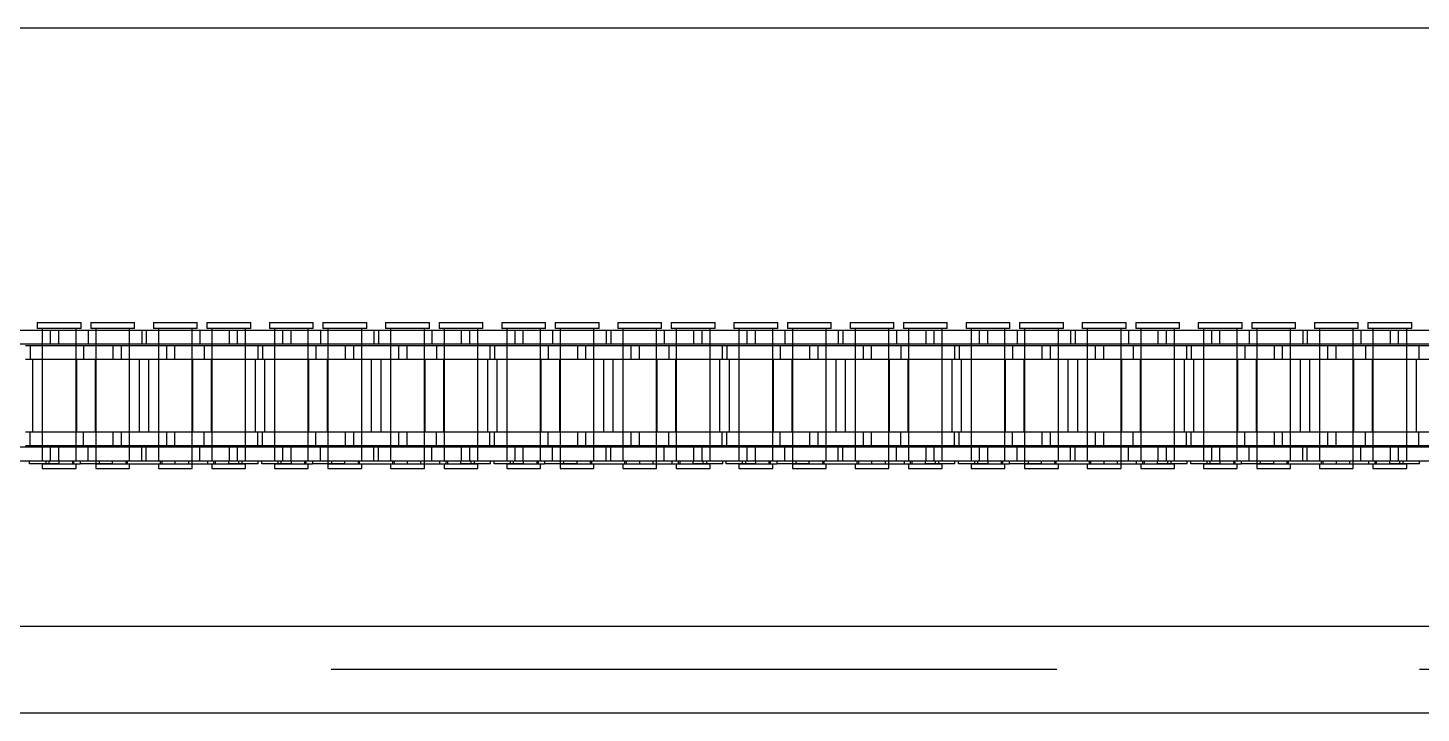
# Model space of a CAD drawing. Header units: metres. Extents: x 0 to 21025, y 0 to 14850.
# Drawn here: x 3140.5 to 3292.9, y 9046.6 to 9121.6 of the extents above; entities that cross this region are included whole.
import ezdxf

# ---------------------------------------------------------------- set-up
doc = ezdxf.new("R2010")
doc.units = ezdxf.units.M
doc.header["$LTSCALE"] = 25
doc.linetypes.add('HIDDEN2', pattern=[4.7625, 3.175, -1.5875])
doc.layers.add('SL4', color=4, linetype='Continuous')
doc.layers.add('ST1', color=7, linetype='HIDDEN2')

msp = doc.modelspace()

# ---------------------------------------------------------------- linework, layer by layer
at = {"layer": 'SL4'}
for p, q in [((2880.564, 9121.619), (4205.539, 9121.619)), ((2880.564, 9056.144), (4205.539, 9056.144)), ((4205.539, 9046.619), (2880.564, 9046.619))]:
    msp.add_line(p, q, dxfattribs=at)
at = {"layer": 'ST1'}
for p, q in [((3141.532, 9089.384), (3146.329, 9089.384)), ((3141.532, 9089.384), (3141.532, 9088.725)), ((3146.329, 9088.725), (3146.329, 9089.384)), ((3147.38, 9089.384), (3152.177, 9089.384)), ((3147.38, 9089.384), (3147.38, 9088.725)), ((3152.177, 9088.725), (3152.177, 9089.384)), ((3154.232, 9089.384), (3159.029, 9089.384)), ((3154.232, 9089.384), (3154.232, 9088.725)), ((3159.029, 9088.725), (3159.029, 9089.384)), ((3160.08, 9089.384), (3164.877, 9089.384)), ((3160.08, 9089.384), (3160.08, 9088.725)), ((3164.877, 9088.725), (3164.877, 9089.384)), ((3166.932, 9089.384), (3171.729, 9089.384)), ((3166.932, 9089.384), (3166.932, 9088.725)), ((3171.729, 9088.725), (3171.729, 9089.384)), ((3172.78, 9089.384), (3177.577, 9089.384)), ((3172.78, 9089.384), (3172.78, 9088.725)), ((3177.577, 9088.725), (3177.577, 9089.384)), ((3179.632, 9089.384), (3184.429, 9089.384)), ((3179.632, 9089.384), (3179.632, 9088.725)), ((3184.429, 9088.725), (3184.429, 9089.384)), ((3185.48, 9089.384), (3190.277, 9089.384)), ((3185.48, 9089.384), (3185.48, 9088.725)), ((3190.277, 9088.725), (3190.277, 9089.384)), ((3192.332, 9089.384), (3197.129, 9089.384)), ((3192.332, 9089.384), (3192.332, 9088.725)), ((3197.129, 9088.725), (3197.129, 9089.384)), ((3198.18, 9089.384), (3202.977, 9089.384)), ((3198.18, 9089.384), (3198.18, 9088.725)), ((3202.977, 9088.725), (3202.977, 9089.384)), ((3205.032, 9089.384), (3209.829, 9089.384)), ((3205.032, 9089.384), (3205.032, 9088.725)), ((3209.829, 9088.725), (3209.829, 9089.384)), ((3210.88, 9089.384), (3215.677, 9089.384)), ((3210.88, 9089.384), (3210.88, 9088.725)), ((3215.677, 9088.725), (3215.677, 9089.384)), ((3217.732, 9089.384), (3222.529, 9089.384)), ((3217.732, 9089.384), (3217.732, 9088.725)), ((3222.529, 9088.725), (3222.529, 9089.384)), ((3223.58, 9089.384), (3228.377, 9089.384)), ((3223.58, 9089.384), (3223.58, 9088.725)), ((3228.377, 9088.725), (3228.377, 9089.384)), ((3230.432, 9089.384), (3235.229, 9089.384)), ((3230.432, 9089.384), (3230.432, 9088.725)), ((3235.229, 9088.725), (3235.229, 9089.384)), ((3236.28, 9089.384), (3241.077, 9089.384)), ((3236.28, 9089.384), (3236.28, 9088.725)), ((3241.077, 9088.725), (3241.077, 9089.384)), ((3243.132, 9089.384), (3247.929, 9089.384)), ((3243.132, 9089.384), (3243.132, 9088.725)), ((3247.929, 9088.725), (3247.929, 9089.384)), ((3248.98, 9089.384), (3253.777, 9089.384)), ((3248.98, 9089.384), (3248.98, 9088.725)), ((3253.777, 9088.725), (3253.777, 9089.384)), ((3255.832, 9089.384), (3260.629, 9089.384)), ((3255.832, 9089.384), (3255.832, 9088.725)), ((3260.629, 9088.725), (3260.629, 9089.384)), ((3261.68, 9089.384), (3266.477, 9089.384)), ((3261.68, 9089.384), (3261.68, 9088.725)), ((3266.477, 9088.725), (3266.477, 9089.384)), ((3268.532, 9089.384), (3273.329, 9089.384)), ((3268.532, 9089.384), (3268.532, 9088.725)), ((3273.329, 9088.725), (3273.329, 9089.384)), ((3274.38, 9089.384), (3279.177, 9089.384)), ((3274.38, 9089.384), (3274.38, 9088.725)), ((3279.177, 9088.725), (3279.177, 9089.384)), ((3281.232, 9089.384), (3286.029, 9089.384)), ((3281.232, 9089.384), (3281.232, 9088.725)), ((3286.029, 9088.725), (3286.029, 9089.384)), ((3287.08, 9089.384), (3291.877, 9089.384)), ((3287.08, 9089.384), (3287.08, 9088.725)), ((3291.877, 9088.725), (3291.877, 9089.384)), ((3133.903, 9088.541), (3142.998, 9088.541)), ((3146.329, 9088.725), (3141.532, 9088.725)), ((3142.085, 9088.725), (3142.085, 9074.227)), ((3142.085, 9088.541), (3142.085, 9087.021)), ((3142.998, 9088.541), (3143.858, 9088.541)), ((3142.998, 9087.021), (3142.998, 9088.541)), ((3143.858, 9088.541), (3152.953, 9088.541)), ((3143.858, 9088.541), (3143.858, 9087.021)), ((3145.775, 9074.227), (3145.775, 9088.725)), ((3145.775, 9087.021), (3145.775, 9088.541)), ((3147.105, 9088.541), (3147.105, 9087.021)), ((3152.177, 9088.725), (3147.38, 9088.725)), ((3147.933, 9088.725), (3147.933, 9074.227)), ((3147.933, 9088.541), (3147.933, 9087.021)), ((3151.623, 9074.227), (3151.623, 9088.725)), ((3151.623, 9087.021), (3151.623, 9088.541)), ((3152.953, 9088.541), (3152.953, 9087.021)), ((3152.953, 9088.541), (3159.303, 9088.541)), ((3153.455, 9088.541), (3153.455, 9087.021)), ((3159.029, 9088.725), (3154.232, 9088.725)), ((3154.785, 9088.725), (3154.785, 9074.227)), ((3154.785, 9088.541), (3154.785, 9087.021)), ((3158.475, 9074.227), (3158.475, 9088.725)), ((3158.475, 9087.021), (3158.475, 9088.541)), ((3159.303, 9088.541), (3159.303, 9087.021)), ((3159.303, 9088.541), (3168.398, 9088.541)), ((3164.877, 9088.725), (3160.08, 9088.725)), ((3160.633, 9088.725), (3160.633, 9074.227)), ((3160.633, 9088.541), (3160.633, 9087.021)), ((3162.55, 9087.021), (3162.55, 9088.541)), ((3163.41, 9088.541), (3163.41, 9087.021)), ((3164.323, 9074.227), (3164.323, 9088.725)), ((3164.323, 9087.021), (3164.323, 9088.541)), ((3171.729, 9088.725), (3166.932, 9088.725)), ((3167.485, 9088.725), (3167.485, 9074.227)), ((3167.485, 9088.541), (3167.485, 9087.021)), ((3168.398, 9088.541), (3169.258, 9088.541)), ((3168.398, 9087.021), (3168.398, 9088.541)), ((3169.258, 9088.541), (3178.353, 9088.541)), ((3169.258, 9088.541), (3169.258, 9087.021)), ((3171.175, 9074.227), (3171.175, 9088.725)), ((3171.175, 9087.021), (3171.175, 9088.541)), ((3172.505, 9088.541), (3172.505, 9087.021)), ((3177.577, 9088.725), (3172.78, 9088.725)), ((3173.333, 9088.725), (3173.333, 9074.227)), ((3173.333, 9088.541), (3173.333, 9087.021)), ((3177.023, 9074.227), (3177.023, 9088.725)), ((3177.023, 9087.021), (3177.023, 9088.541)), ((3178.353, 9088.541), (3178.353, 9087.021)), ((3178.353, 9088.541), (3184.703, 9088.541)), ((3178.855, 9088.541), (3178.855, 9087.021)), ((3184.429, 9088.725), (3179.632, 9088.725)), ((3180.185, 9088.725), (3180.185, 9074.227)), ((3180.185, 9088.541), (3180.185, 9087.021)), ((3183.875, 9074.227), (3183.875, 9088.725)), ((3183.875, 9087.021), (3183.875, 9088.541)), ((3184.703, 9088.541), (3184.703, 9087.021)), ((3184.703, 9088.541), (3193.798, 9088.541)), ((3190.277, 9088.725), (3185.48, 9088.725)), ((3186.033, 9088.725), (3186.033, 9074.227)), ((3186.033, 9088.541), (3186.033, 9087.021)), ((3187.95, 9087.021), (3187.95, 9088.541)), ((3188.81, 9088.541), (3188.81, 9087.021)), ((3189.723, 9074.227), (3189.723, 9088.725)), ((3189.723, 9087.021), (3189.723, 9088.541)), ((3197.129, 9088.725), (3192.332, 9088.725)), ((3192.885, 9088.725), (3192.885, 9074.227)), ((3192.885, 9088.541), (3192.885, 9087.021)), ((3193.798, 9088.541), (3194.658, 9088.541)), ((3193.798, 9087.021), (3193.798, 9088.541)), ((3194.658, 9088.541), (3203.753, 9088.541)), ((3194.658, 9088.541), (3194.658, 9087.021)), ((3196.575, 9074.227), (3196.575, 9088.725)), ((3196.575, 9087.021), (3196.575, 9088.541)), ((3197.905, 9088.541), (3197.905, 9087.021)), ((3202.977, 9088.725), (3198.18, 9088.725)), ((3198.733, 9088.725), (3198.733, 9074.227)), ((3198.733, 9088.541), (3198.733, 9087.021)), ((3202.423, 9074.227), (3202.423, 9088.725)), ((3202.423, 9087.021), (3202.423, 9088.541)), ((3203.753, 9088.541), (3203.753, 9087.021)), ((3203.753, 9088.541), (3210.103, 9088.541)), ((3204.255, 9088.541), (3204.255, 9087.021)), ((3209.829, 9088.725), (3205.032, 9088.725)), ((3205.585, 9088.725), (3205.585, 9074.227)), ((3205.585, 9088.541), (3205.585, 9087.021)), ((3209.275, 9074.227), (3209.275, 9088.725)), ((3209.275, 9087.021), (3209.275, 9088.541)), ((3210.103, 9088.541), (3210.103, 9087.021)), ((3210.103, 9088.541), (3219.198, 9088.541)), ((3215.677, 9088.725), (3210.88, 9088.725)), ((3211.433, 9088.725), (3211.433, 9074.227)), ((3211.433, 9088.541), (3211.433, 9087.021)), ((3213.35, 9087.021), (3213.35, 9088.541)), ((3214.21, 9088.541), (3214.21, 9087.021)), ((3215.123, 9074.227), (3215.123, 9088.725)), ((3215.123, 9087.021), (3215.123, 9088.541)), ((3222.529, 9088.725), (3217.732, 9088.725)), ((3218.285, 9088.725), (3218.285, 9074.227)), ((3218.285, 9088.541), (3218.285, 9087.021)), ((3219.198, 9088.541), (3220.058, 9088.541)), ((3219.198, 9087.021), (3219.198, 9088.541)), ((3220.058, 9088.541), (3229.153, 9088.541)), ((3220.058, 9088.541), (3220.058, 9087.021)), ((3221.975, 9074.227), (3221.975, 9088.725)), ((3221.975, 9087.021), (3221.975, 9088.541)), ((3223.305, 9088.541), (3223.305, 9087.021)), ((3228.377, 9088.725), (3223.58, 9088.725)), ((3224.133, 9088.725), (3224.133, 9074.227)), ((3224.133, 9088.541), (3224.133, 9087.021)), ((3227.823, 9074.227), (3227.823, 9088.725)), ((3227.823, 9087.021), (3227.823, 9088.541)), ((3229.153, 9088.541), (3229.153, 9087.021)), ((3229.153, 9088.541), (3235.503, 9088.541)), ((3229.655, 9088.541), (3229.655, 9087.021)), ((3235.229, 9088.725), (3230.432, 9088.725)), ((3230.985, 9088.725), (3230.985, 9074.227)), ((3230.985, 9088.541), (3230.985, 9087.021)), ((3234.675, 9074.227), (3234.675, 9088.725)), ((3234.675, 9087.021), (3234.675, 9088.541)), ((3235.503, 9088.541), (3235.503, 9087.021)), ((3235.503, 9088.541), (3244.598, 9088.541)), ((3241.077, 9088.725), (3236.28, 9088.725)), ((3236.833, 9088.725), (3236.833, 9074.227)), ((3236.833, 9088.541), (3236.833, 9087.021)), ((3238.75, 9087.021), (3238.75, 9088.541)), ((3239.61, 9088.541), (3239.61, 9087.021)), ((3240.523, 9074.227), (3240.523, 9088.725)), ((3240.523, 9087.021), (3240.523, 9088.541)), ((3247.929, 9088.725), (3243.132, 9088.725)), ((3243.685, 9088.725), (3243.685, 9074.227)), ((3243.685, 9088.541), (3243.685, 9087.021)), ((3244.598, 9088.541), (3245.458, 9088.541)), ((3244.598, 9087.021), (3244.598, 9088.541)), ((3245.458, 9088.541), (3254.553, 9088.541)), ((3245.458, 9088.541), (3245.458, 9087.021)), ((3247.375, 9074.227), (3247.375, 9088.725)), ((3247.375, 9087.021), (3247.375, 9088.541)), ((3248.705, 9088.541), (3248.705, 9087.021)), ((3253.777, 9088.725), (3248.98, 9088.725)), ((3249.533, 9088.725), (3249.533, 9074.227)), ((3249.533, 9088.541), (3249.533, 9087.021)), ((3253.223, 9074.227), (3253.223, 9088.725)), ((3253.223, 9087.021), (3253.223, 9088.541)), ((3254.553, 9088.541), (3254.553, 9087.021)), ((3254.553, 9088.541), (3260.903, 9088.541)), ((3255.055, 9088.541), (3255.055, 9087.021)), ((3260.629, 9088.725), (3255.832, 9088.725)), ((3256.385, 9088.725), (3256.385, 9074.227)), ((3256.385, 9088.541), (3256.385, 9087.021)), ((3260.075, 9074.227), (3260.075, 9088.725)), ((3260.075, 9087.021), (3260.075, 9088.541)), ((3260.903, 9088.541), (3260.903, 9087.021)), ((3260.903, 9088.541), (3269.998, 9088.541)), ((3266.477, 9088.725), (3261.68, 9088.725)), ((3262.233, 9088.725), (3262.233, 9074.227)), ((3262.233, 9088.541), (3262.233, 9087.021)), ((3264.15, 9087.021), (3264.15, 9088.541)), ((3265.01, 9088.541), (3265.01, 9087.021)), ((3265.923, 9074.227), (3265.923, 9088.725)), ((3265.923, 9087.021), (3265.923, 9088.541)), ((3273.329, 9088.725), (3268.532, 9088.725)), ((3269.085, 9088.725), (3269.085, 9074.227)), ((3269.085, 9088.541), (3269.085, 9087.021)), ((3269.998, 9088.541), (3270.858, 9088.541)), ((3269.998, 9087.021), (3269.998, 9088.541)), ((3270.858, 9088.541), (3279.953, 9088.541)), ((3270.858, 9088.541), (3270.858, 9087.021)), ((3272.775, 9074.227), (3272.775, 9088.725)), ((3272.775, 9087.021), (3272.775, 9088.541)), ((3274.105, 9088.541), (3274.105, 9087.021)), ((3279.177, 9088.725), (3274.38, 9088.725)), ((3274.933, 9088.725), (3274.933, 9074.227)), ((3274.933, 9088.541), (3274.933, 9087.021)), ((3278.623, 9074.227), (3278.623, 9088.725)), ((3278.623, 9087.021), (3278.623, 9088.541)), ((3279.953, 9088.541), (3279.953, 9087.021)), ((3279.953, 9088.541), (3286.303, 9088.541)), ((3280.455, 9088.541), (3280.455, 9087.021)), ((3286.029, 9088.725), (3281.232, 9088.725)), ((3281.785, 9088.725), (3281.785, 9074.227)), ((3281.785, 9088.541), (3281.785, 9087.021)), ((3285.475, 9074.227), (3285.475, 9088.725)), ((3285.475, 9087.021), (3285.475, 9088.541)), ((3286.303, 9088.541), (3286.303, 9087.021)), ((3286.303, 9088.541), (3295.398, 9088.541)), ((3291.877, 9088.725), (3287.08, 9088.725)), ((3287.633, 9088.725), (3287.633, 9074.227)), ((3287.633, 9088.541), (3287.633, 9087.021)), ((3289.55, 9087.021), (3289.55, 9088.541)), ((3290.41, 9088.541), (3290.41, 9087.021)), ((3291.323, 9074.227), (3291.323, 9088.725)), ((3291.323, 9087.021), (3291.323, 9088.541)), ((3133.903, 9087.021), (3142.998, 9087.021)), ((3140.253, 9086.869), (3146.603, 9086.869)), ((3140.755, 9086.869), (3140.755, 9085.349)), ((3142.085, 9086.869), (3142.085, 9085.349)), ((3142.998, 9087.021), (3143.858, 9087.021)), ((3143.858, 9087.021), (3152.953, 9087.021)), ((3145.775, 9085.349), (3145.775, 9086.869)), ((3146.603, 9086.869), (3146.603, 9085.349)), ((3146.603, 9086.869), (3155.698, 9086.869)), ((3147.933, 9086.869), (3147.933, 9085.349)), ((3149.85, 9085.349), (3149.85, 9086.869)), ((3150.71, 9086.869), (3150.71, 9085.349)), ((3151.623, 9085.349), (3151.623, 9086.869)), ((3152.953, 9087.021), (3159.303, 9087.021)), ((3154.785, 9086.869), (3154.785, 9085.349)), ((3155.698, 9086.869), (3156.558, 9086.869)), ((3155.698, 9085.349), (3155.698, 9086.869)), ((3156.558, 9086.869), (3165.653, 9086.869)), ((3156.558, 9086.869), (3156.558, 9085.349)), ((3158.475, 9085.349), (3158.475, 9086.869)), ((3159.303, 9087.021), (3168.398, 9087.021)), ((3159.805, 9086.869), (3159.805, 9085.349)), ((3160.633, 9086.869), (3160.633, 9085.349)), ((3164.323, 9085.349), (3164.323, 9086.869)), ((3165.653, 9086.869), (3165.653, 9085.349)), ((3165.653, 9086.869), (3172.003, 9086.869)), ((3166.155, 9086.869), (3166.155, 9085.349)), ((3167.485, 9086.869), (3167.485, 9085.349)), ((3168.398, 9087.021), (3169.258, 9087.021)), ((3169.258, 9087.021), (3178.353, 9087.021)), ((3171.175, 9085.349), (3171.175, 9086.869)), ((3172.003, 9086.869), (3172.003, 9085.349)), ((3172.003, 9086.869), (3181.098, 9086.869)), ((3173.333, 9086.869), (3173.333, 9085.349)), ((3175.25, 9085.349), (3175.25, 9086.869)), ((3176.11, 9086.869), (3176.11, 9085.349)), ((3177.023, 9085.349), (3177.023, 9086.869)), ((3178.353, 9087.021), (3184.703, 9087.021)), ((3180.185, 9086.869), (3180.185, 9085.349)), ((3181.098, 9086.869), (3181.958, 9086.869)), ((3181.098, 9085.349), (3181.098, 9086.869)), ((3181.958, 9086.869), (3191.053, 9086.869)), ((3181.958, 9086.869), (3181.958, 9085.349)), ((3183.875, 9085.349), (3183.875, 9086.869)), ((3184.703, 9087.021), (3193.798, 9087.021)), ((3185.205, 9086.869), (3185.205, 9085.349)), ((3186.033, 9086.869), (3186.033, 9085.349)), ((3189.723, 9085.349), (3189.723, 9086.869)), ((3191.053, 9086.869), (3191.053, 9085.349)), ((3191.053, 9086.869), (3197.403, 9086.869)), ((3191.555, 9086.869), (3191.555, 9085.349)), ((3192.885, 9086.869), (3192.885, 9085.349)), ((3193.798, 9087.021), (3194.658, 9087.021)), ((3194.658, 9087.021), (3203.753, 9087.021)), ((3196.575, 9085.349), (3196.575, 9086.869)), ((3197.403, 9086.869), (3197.403, 9085.349)), ((3197.403, 9086.869), (3206.498, 9086.869)), ((3198.733, 9086.869), (3198.733, 9085.349)), ((3200.65, 9085.349), (3200.65, 9086.869)), ((3201.51, 9086.869), (3201.51, 9085.349)), ((3202.423, 9085.349), (3202.423, 9086.869)), ((3203.753, 9087.021), (3210.103, 9087.021)), ((3205.585, 9086.869), (3205.585, 9085.349)), ((3206.498, 9086.869), (3207.358, 9086.869)), ((3206.498, 9085.349), (3206.498, 9086.869)), ((3207.358, 9086.869), (3216.453, 9086.869)), ((3207.358, 9086.869), (3207.358, 9085.349)), ((3209.275, 9085.349), (3209.275, 9086.869)), ((3210.103, 9087.021), (3219.198, 9087.021)), ((3210.605, 9086.869), (3210.605, 9085.349)), ((3211.433, 9086.869), (3211.433, 9085.349)), ((3215.123, 9085.349), (3215.123, 9086.869)), ((3216.453, 9086.869), (3216.453, 9085.349)), ((3216.453, 9086.869), (3222.803, 9086.869)), ((3216.955, 9086.869), (3216.955, 9085.349)), ((3218.285, 9086.869), (3218.285, 9085.349)), ((3219.198, 9087.021), (3220.058, 9087.021)), ((3220.058, 9087.021), (3229.153, 9087.021)), ((3221.975, 9085.349), (3221.975, 9086.869)), ((3222.803, 9086.869), (3222.803, 9085.349)), ((3222.803, 9086.869), (3231.898, 9086.869)), ((3224.133, 9086.869), (3224.133, 9085.349)), ((3226.05, 9085.349), (3226.05, 9086.869)), ((3226.91, 9086.869), (3226.91, 9085.349)), ((3227.823, 9085.349), (3227.823, 9086.869)), ((3229.153, 9087.021), (3235.503, 9087.021)), ((3230.985, 9086.869), (3230.985, 9085.349)), ((3231.898, 9086.869), (3232.758, 9086.869)), ((3231.898, 9085.349), (3231.898, 9086.869)), ((3232.758, 9086.869), (3241.853, 9086.869)), ((3232.758, 9086.869), (3232.758, 9085.349)), ((3234.675, 9085.349), (3234.675, 9086.869)), ((3235.503, 9087.021), (3244.598, 9087.021)), ((3236.005, 9086.869), (3236.005, 9085.349)), ((3236.833, 9086.869), (3236.833, 9085.349)), ((3240.523, 9085.349), (3240.523, 9086.869)), ((3241.853, 9086.869), (3241.853, 9085.349)), ((3241.853, 9086.869), (3248.203, 9086.869)), ((3242.355, 9086.869), (3242.355, 9085.349)), ((3243.685, 9086.869), (3243.685, 9085.349)), ((3244.598, 9087.021), (3245.458, 9087.021)), ((3245.458, 9087.021), (3254.553, 9087.021)), ((3247.375, 9085.349), (3247.375, 9086.869)), ((3248.203, 9086.869), (3248.203, 9085.349)), ((3248.203, 9086.869), (3257.298, 9086.869)), ((3249.533, 9086.869), (3249.533, 9085.349)), ((3251.45, 9085.349), (3251.45, 9086.869)), ((3252.31, 9086.869), (3252.31, 9085.349)), ((3253.223, 9085.349), (3253.223, 9086.869)), ((3254.553, 9087.021), (3260.903, 9087.021)), ((3256.385, 9086.869), (3256.385, 9085.349)), ((3257.298, 9086.869), (3258.158, 9086.869)), ((3257.298, 9085.349), (3257.298, 9086.869)), ((3258.158, 9086.869), (3267.253, 9086.869)), ((3258.158, 9086.869), (3258.158, 9085.349)), ((3260.075, 9085.349), (3260.075, 9086.869)), ((3260.903, 9087.021), (3269.998, 9087.021)), ((3261.405, 9086.869), (3261.405, 9085.349)), ((3262.233, 9086.869), (3262.233, 9085.349)), ((3265.923, 9085.349), (3265.923, 9086.869)), ((3267.253, 9086.869), (3267.253, 9085.349)), ((3267.253, 9086.869), (3273.603, 9086.869)), ((3267.755, 9086.869), (3267.755, 9085.349)), ((3269.085, 9086.869), (3269.085, 9085.349)), ((3269.998, 9087.021), (3270.858, 9087.021)), ((3270.858, 9087.021), (3279.953, 9087.021)), ((3272.775, 9085.349), (3272.775, 9086.869)), ((3273.603, 9086.869), (3273.603, 9085.349)), ((3273.603, 9086.869), (3282.698, 9086.869)), ((3274.933, 9086.869), (3274.933, 9085.349)), ((3276.85, 9085.349), (3276.85, 9086.869)), ((3277.71, 9086.869), (3277.71, 9085.349)), ((3278.623, 9085.349), (3278.623, 9086.869)), ((3279.953, 9087.021), (3286.303, 9087.021)), ((3281.785, 9086.869), (3281.785, 9085.349)), ((3282.698, 9086.869), (3283.558, 9086.869)), ((3282.698, 9085.349), (3282.698, 9086.869)), ((3283.558, 9086.869), (3292.653, 9086.869)), ((3283.558, 9086.869), (3283.558, 9085.349)), ((3285.475, 9085.349), (3285.475, 9086.869)), ((3286.303, 9087.021), (3295.398, 9087.021)), ((3286.805, 9086.869), (3286.805, 9085.349)), ((3287.633, 9086.869), (3287.633, 9085.349)), ((3291.323, 9085.349), (3291.323, 9086.869)), ((3292.653, 9086.869), (3292.653, 9085.349)), ((3292.653, 9086.869), (3299.003, 9086.869)), ((3140.253, 9085.349), (3146.603, 9085.349)), ((3141.038, 9077.419), (3141.038, 9085.349)), ((3142.085, 9085.349), (3142.085, 9077.419)), ((3145.775, 9077.419), (3145.775, 9085.349)), ((3145.818, 9085.349), (3145.818, 9077.419)), ((3146.603, 9085.349), (3155.698, 9085.349)), ((3147.89, 9077.419), (3147.89, 9085.349)), ((3147.933, 9085.349), (3147.933, 9077.419)), ((3151.623, 9077.419), (3151.623, 9085.349)), ((3152.67, 9085.349), (3152.67, 9077.419)), ((3153.738, 9077.419), (3153.738, 9085.349)), ((3154.785, 9085.349), (3154.785, 9077.419)), ((3155.698, 9085.349), (3156.558, 9085.349)), ((3156.558, 9085.349), (3165.653, 9085.349)), ((3158.475, 9077.419), (3158.475, 9085.349)), ((3158.518, 9085.349), (3158.518, 9077.419)), ((3160.59, 9077.419), (3160.59, 9085.349)), ((3160.633, 9085.349), (3160.633, 9077.419)), ((3164.323, 9077.419), (3164.323, 9085.349)), ((3165.37, 9085.349), (3165.37, 9077.419)), ((3165.653, 9085.349), (3172.003, 9085.349)), ((3166.438, 9077.419), (3166.438, 9085.349)), ((3167.485, 9085.349), (3167.485, 9077.419)), ((3171.175, 9077.419), (3171.175, 9085.349)), ((3171.218, 9085.349), (3171.218, 9077.419)), ((3172.003, 9085.349), (3181.098, 9085.349)), ((3173.29, 9077.419), (3173.29, 9085.349)), ((3173.333, 9085.349), (3173.333, 9077.419)), ((3177.023, 9077.419), (3177.023, 9085.349)), ((3178.07, 9085.349), (3178.07, 9077.419)), ((3179.138, 9077.419), (3179.138, 9085.349)), ((3180.185, 9085.349), (3180.185, 9077.419)), ((3181.098, 9085.349), (3181.958, 9085.349)), ((3181.958, 9085.349), (3191.053, 9085.349)), ((3183.875, 9077.419), (3183.875, 9085.349)), ((3183.918, 9085.349), (3183.918, 9077.419)), ((3185.99, 9077.419), (3185.99, 9085.349)), ((3186.033, 9085.349), (3186.033, 9077.419)), ((3189.723, 9077.419), (3189.723, 9085.349)), ((3190.77, 9085.349), (3190.77, 9077.419)), ((3191.053, 9085.349), (3197.403, 9085.349)), ((3191.838, 9077.419), (3191.838, 9085.349)), ((3192.885, 9085.349), (3192.885, 9077.419)), ((3196.575, 9077.419), (3196.575, 9085.349)), ((3196.618, 9085.349), (3196.618, 9077.419)), ((3197.403, 9085.349), (3206.498, 9085.349)), ((3198.69, 9077.419), (3198.69, 9085.349)), ((3198.733, 9085.349), (3198.733, 9077.419)), ((3202.423, 9077.419), (3202.423, 9085.349)), ((3203.47, 9085.349), (3203.47, 9077.419)), ((3204.538, 9077.419), (3204.538, 9085.349)), ((3205.585, 9085.349), (3205.585, 9077.419)), ((3206.498, 9085.349), (3207.358, 9085.349)), ((3207.358, 9085.349), (3216.453, 9085.349)), ((3209.275, 9077.419), (3209.275, 9085.349)), ((3209.318, 9085.349), (3209.318, 9077.419)), ((3211.39, 9077.419), (3211.39, 9085.349)), ((3211.433, 9085.349), (3211.433, 9077.419)), ((3215.123, 9077.419), (3215.123, 9085.349)), ((3216.17, 9085.349), (3216.17, 9077.419)), ((3216.453, 9085.349), (3222.803, 9085.349)), ((3217.238, 9077.419), (3217.238, 9085.349)), ((3218.285, 9085.349), (3218.285, 9077.419)), ((3221.975, 9077.419), (3221.975, 9085.349)), ((3222.018, 9085.349), (3222.018, 9077.419)), ((3222.803, 9085.349), (3231.898, 9085.349)), ((3224.09, 9077.419), (3224.09, 9085.349)), ((3224.133, 9085.349), (3224.133, 9077.419)), ((3227.823, 9077.419), (3227.823, 9085.349)), ((3228.87, 9085.349), (3228.87, 9077.419)), ((3229.938, 9077.419), (3229.938, 9085.349)), ((3230.985, 9085.349), (3230.985, 9077.419)), ((3231.898, 9085.349), (3232.758, 9085.349)), ((3232.758, 9085.349), (3241.853, 9085.349)), ((3234.675, 9077.419), (3234.675, 9085.349)), ((3234.718, 9085.349), (3234.718, 9077.419)), ((3236.79, 9077.419), (3236.79, 9085.349)), ((3236.833, 9085.349), (3236.833, 9077.419)), ((3240.523, 9077.419), (3240.523, 9085.349)), ((3241.57, 9085.349), (3241.57, 9077.419)), ((3241.853, 9085.349), (3248.203, 9085.349)), ((3242.638, 9077.419), (3242.638, 9085.349)), ((3243.685, 9085.349), (3243.685, 9077.419)), ((3247.375, 9077.419), (3247.375, 9085.349)), ((3247.418, 9085.349), (3247.418, 9077.419)), ((3248.203, 9085.349), (3257.298, 9085.349)), ((3249.49, 9077.419), (3249.49, 9085.349)), ((3249.533, 9085.349), (3249.533, 9077.419)), ((3253.223, 9077.419), (3253.223, 9085.349)), ((3254.27, 9085.349), (3254.27, 9077.419)), ((3255.338, 9077.419), (3255.338, 9085.349)), ((3256.385, 9085.349), (3256.385, 9077.419)), ((3257.298, 9085.349), (3258.158, 9085.349)), ((3258.158, 9085.349), (3267.253, 9085.349)), ((3260.075, 9077.419), (3260.075, 9085.349)), ((3260.118, 9085.349), (3260.118, 9077.419)), ((3262.19, 9077.419), (3262.19, 9085.349)), ((3262.233, 9085.349), (3262.233, 9077.419)), ((3265.923, 9077.419), (3265.923, 9085.349)), ((3266.97, 9085.349), (3266.97, 9077.419)), ((3267.253, 9085.349), (3273.603, 9085.349)), ((3268.038, 9077.419), (3268.038, 9085.349)), ((3269.085, 9085.349), (3269.085, 9077.419)), ((3272.775, 9077.419), (3272.775, 9085.349)), ((3272.818, 9085.349), (3272.818, 9077.419)), ((3273.603, 9085.349), (3282.698, 9085.349)), ((3274.89, 9077.419), (3274.89, 9085.349)), ((3274.933, 9085.349), (3274.933, 9077.419)), ((3278.623, 9077.419), (3278.623, 9085.349)), ((3279.67, 9085.349), (3279.67, 9077.419)), ((3280.738, 9077.419), (3280.738, 9085.349)), ((3281.785, 9085.349), (3281.785, 9077.419)), ((3282.698, 9085.349), (3283.558, 9085.349)), ((3283.558, 9085.349), (3292.653, 9085.349)), ((3285.475, 9077.419), (3285.475, 9085.349)), ((3285.518, 9085.349), (3285.518, 9077.419)), ((3287.59, 9077.419), (3287.59, 9085.349)), ((3287.633, 9085.349), (3287.633, 9077.419)), ((3291.323, 9077.419), (3291.323, 9085.349)), ((3292.37, 9085.349), (3292.37, 9077.419)), ((3292.653, 9085.349), (3299.003, 9085.349)), ((3140.253, 9077.419), (3146.603, 9077.419)), ((3140.755, 9075.899), (3140.755, 9077.419)), ((3142.085, 9077.419), (3142.085, 9075.899)), ((3145.775, 9075.899), (3145.775, 9077.419)), ((3146.603, 9075.899), (3146.603, 9077.419)), ((3146.603, 9077.419), (3155.698, 9077.419)), ((3147.933, 9077.419), (3147.933, 9075.899)), ((3149.85, 9075.899), (3149.85, 9077.419)), ((3150.71, 9077.419), (3150.71, 9075.899)), ((3151.623, 9075.899), (3151.623, 9077.419)), ((3154.785, 9077.419), (3154.785, 9075.899)), ((3155.698, 9077.419), (3156.558, 9077.419)), ((3155.698, 9075.899), (3155.698, 9077.419)), ((3156.558, 9077.419), (3165.653, 9077.419)), ((3156.558, 9077.419), (3156.558, 9075.899)), ((3158.475, 9075.899), (3158.475, 9077.419)), ((3159.805, 9075.899), (3159.805, 9077.419)), ((3160.633, 9077.419), (3160.633, 9075.899)), ((3164.323, 9075.899), (3164.323, 9077.419)), ((3165.653, 9075.899), (3165.653, 9077.419)), ((3165.653, 9077.419), (3172.003, 9077.419)), ((3166.155, 9075.899), (3166.155, 9077.419)), ((3167.485, 9077.419), (3167.485, 9075.899)), ((3171.175, 9075.899), (3171.175, 9077.419)), ((3172.003, 9075.899), (3172.003, 9077.419)), ((3172.003, 9077.419), (3181.098, 9077.419)), ((3173.333, 9077.419), (3173.333, 9075.899)), ((3175.25, 9075.899), (3175.25, 9077.419)), ((3176.11, 9077.419), (3176.11, 9075.899)), ((3177.023, 9075.899), (3177.023, 9077.419)), ((3180.185, 9077.419), (3180.185, 9075.899)), ((3181.098, 9077.419), (3181.958, 9077.419)), ((3181.098, 9075.899), (3181.098, 9077.419)), ((3181.958, 9077.419), (3191.053, 9077.419)), ((3181.958, 9077.419), (3181.958, 9075.899)), ((3183.875, 9075.899), (3183.875, 9077.419)), ((3185.205, 9075.899), (3185.205, 9077.419)), ((3186.033, 9077.419), (3186.033, 9075.899)), ((3189.723, 9075.899), (3189.723, 9077.419)), ((3191.053, 9075.899), (3191.053, 9077.419)), ((3191.053, 9077.419), (3197.403, 9077.419)), ((3191.555, 9075.899), (3191.555, 9077.419)), ((3192.885, 9077.419), (3192.885, 9075.899)), ((3196.575, 9075.899), (3196.575, 9077.419)), ((3197.403, 9075.899), (3197.403, 9077.419)), ((3197.403, 9077.419), (3206.498, 9077.419)), ((3198.733, 9077.419), (3198.733, 9075.899)), ((3200.65, 9075.899), (3200.65, 9077.419)), ((3201.51, 9077.419), (3201.51, 9075.899)), ((3202.423, 9075.899), (3202.423, 9077.419)), ((3205.585, 9077.419), (3205.585, 9075.899)), ((3206.498, 9077.419), (3207.358, 9077.419)), ((3206.498, 9075.899), (3206.498, 9077.419)), ((3207.358, 9077.419), (3216.453, 9077.419)), ((3207.358, 9077.419), (3207.358, 9075.899)), ((3209.275, 9075.899), (3209.275, 9077.419)), ((3210.605, 9075.899), (3210.605, 9077.419)), ((3211.433, 9077.419), (3211.433, 9075.899)), ((3215.123, 9075.899), (3215.123, 9077.419)), ((3216.453, 9075.899), (3216.453, 9077.419)), ((3216.453, 9077.419), (3222.803, 9077.419)), ((3216.955, 9075.899), (3216.955, 9077.419)), ((3218.285, 9077.419), (3218.285, 9075.899)), ((3221.975, 9075.899), (3221.975, 9077.419)), ((3222.803, 9075.899), (3222.803, 9077.419)), ((3222.803, 9077.419), (3231.898, 9077.419)), ((3224.133, 9077.419), (3224.133, 9075.899)), ((3226.05, 9075.899), (3226.05, 9077.419)), ((3226.91, 9077.419), (3226.91, 9075.899)), ((3227.823, 9075.899), (3227.823, 9077.419)), ((3230.985, 9077.419), (3230.985, 9075.899)), ((3231.898, 9077.419), (3232.758, 9077.419)), ((3231.898, 9075.899), (3231.898, 9077.419)), ((3232.758, 9077.419), (3241.853, 9077.419)), ((3232.758, 9077.419), (3232.758, 9075.899)), ((3234.675, 9075.899), (3234.675, 9077.419)), ((3236.005, 9075.899), (3236.005, 9077.419)), ((3236.833, 9077.419), (3236.833, 9075.899)), ((3240.523, 9075.899), (3240.523, 9077.419)), ((3241.853, 9075.899), (3241.853, 9077.419)), ((3241.853, 9077.419), (3248.203, 9077.419)), ((3242.355, 9075.899), (3242.355, 9077.419)), ((3243.685, 9077.419), (3243.685, 9075.899)), ((3247.375, 9075.899), (3247.375, 9077.419)), ((3248.203, 9075.899), (3248.203, 9077.419)), ((3248.203, 9077.419), (3257.298, 9077.419)), ((3249.533, 9077.419), (3249.533, 9075.899)), ((3251.45, 9075.899), (3251.45, 9077.419)), ((3252.31, 9077.419), (3252.31, 9075.899)), ((3253.223, 9075.899), (3253.223, 9077.419)), ((3256.385, 9077.419), (3256.385, 9075.899)), ((3257.298, 9077.419), (3258.158, 9077.419)), ((3257.298, 9075.899), (3257.298, 9077.419)), ((3258.158, 9077.419), (3267.253, 9077.419)), ((3258.158, 9077.419), (3258.158, 9075.899)), ((3260.075, 9075.899), (3260.075, 9077.419)), ((3261.405, 9075.899), (3261.405, 9077.419)), ((3262.233, 9077.419), (3262.233, 9075.899)), ((3265.923, 9075.899), (3265.923, 9077.419)), ((3267.253, 9075.899), (3267.253, 9077.419)), ((3267.253, 9077.419), (3273.603, 9077.419)), ((3267.755, 9075.899), (3267.755, 9077.419)), ((3269.085, 9077.419), (3269.085, 9075.899)), ((3272.775, 9075.899), (3272.775, 9077.419)), ((3273.603, 9075.899), (3273.603, 9077.419)), ((3273.603, 9077.419), (3282.698, 9077.419)), ((3274.933, 9077.419), (3274.933, 9075.899)), ((3276.85, 9075.899), (3276.85, 9077.419)), ((3277.71, 9077.419), (3277.71, 9075.899)), ((3278.623, 9075.899), (3278.623, 9077.419)), ((3281.785, 9077.419), (3281.785, 9075.899)), ((3282.698, 9077.419), (3283.558, 9077.419)), ((3282.698, 9075.899), (3282.698, 9077.419)), ((3283.558, 9077.419), (3292.653, 9077.419)), ((3283.558, 9077.419), (3283.558, 9075.899)), ((3285.475, 9075.899), (3285.475, 9077.419)), ((3286.805, 9075.899), (3286.805, 9077.419)), ((3287.633, 9077.419), (3287.633, 9075.899)), ((3291.323, 9075.899), (3291.323, 9077.419)), ((3292.653, 9075.899), (3292.653, 9077.419)), ((3292.653, 9077.419), (3299.003, 9077.419)), ((3133.903, 9075.747), (3142.998, 9075.747)), ((3140.253, 9075.899), (3146.603, 9075.899)), ((3142.085, 9075.747), (3142.085, 9074.227)), ((3142.998, 9075.747), (3143.858, 9075.747)), ((3142.998, 9074.227), (3142.998, 9075.747)), ((3143.858, 9075.747), (3152.953, 9075.747)), ((3143.858, 9075.747), (3143.858, 9074.227)), ((3145.775, 9074.227), (3145.775, 9075.747)), ((3146.603, 9075.899), (3155.698, 9075.899)), ((3147.105, 9074.227), (3147.105, 9075.747)), ((3147.933, 9075.747), (3147.933, 9073.894)), ((3151.623, 9074.227), (3151.623, 9075.747)), ((3152.953, 9074.227), (3152.953, 9075.747)), ((3152.953, 9075.747), (3159.303, 9075.747)), ((3153.455, 9074.227), (3153.455, 9075.747)), ((3154.785, 9075.747), (3154.785, 9074.227)), ((3155.698, 9075.899), (3156.558, 9075.899)), ((3156.558, 9075.899), (3165.653, 9075.899)), ((3158.475, 9073.894), (3158.475, 9075.747)), ((3159.303, 9074.227), (3159.303, 9075.747)), ((3159.303, 9075.747), (3168.398, 9075.747)), ((3160.633, 9075.747), (3160.633, 9074.227)), ((3162.55, 9074.227), (3162.55, 9075.747)), ((3163.41, 9075.747), (3163.41, 9074.227)), ((3164.323, 9074.227), (3164.323, 9075.747)), ((3165.653, 9075.899), (3172.003, 9075.899)), ((3167.485, 9075.747), (3167.485, 9074.227)), ((3168.398, 9075.747), (3169.258, 9075.747)), ((3168.398, 9074.227), (3168.398, 9075.747)), ((3169.258, 9075.747), (3178.353, 9075.747)), ((3169.258, 9075.747), (3169.258, 9074.227)), ((3171.175, 9074.227), (3171.175, 9075.747)), ((3172.003, 9075.899), (3181.098, 9075.899)), ((3172.505, 9074.227), (3172.505, 9075.747)), ((3173.333, 9075.747), (3173.333, 9073.894)), ((3177.023, 9074.227), (3177.023, 9075.747)), ((3178.353, 9074.227), (3178.353, 9075.747)), ((3178.353, 9075.747), (3184.703, 9075.747)), ((3178.855, 9074.227), (3178.855, 9075.747)), ((3180.185, 9075.747), (3180.185, 9074.227)), ((3181.098, 9075.899), (3181.958, 9075.899)), ((3181.958, 9075.899), (3191.053, 9075.899)), ((3183.875, 9073.894), (3183.875, 9075.747)), ((3184.703, 9074.227), (3184.703, 9075.747)), ((3184.703, 9075.747), (3193.798, 9075.747)), ((3186.033, 9075.747), (3186.033, 9074.227)), ((3187.95, 9074.227), (3187.95, 9075.747)), ((3188.81, 9075.747), (3188.81, 9074.227)), ((3189.723, 9074.227), (3189.723, 9075.747)), ((3191.053, 9075.899), (3197.403, 9075.899)), ((3192.885, 9075.747), (3192.885, 9074.227)), ((3193.798, 9075.747), (3194.658, 9075.747)), ((3193.798, 9074.227), (3193.798, 9075.747)), ((3194.658, 9075.747), (3203.753, 9075.747)), ((3194.658, 9075.747), (3194.658, 9074.227)), ((3196.575, 9074.227), (3196.575, 9075.747)), ((3197.403, 9075.899), (3206.498, 9075.899)), ((3197.905, 9074.227), (3197.905, 9075.747)), ((3198.733, 9075.747), (3198.733, 9073.894)), ((3202.423, 9074.227), (3202.423, 9075.747)), ((3203.753, 9074.227), (3203.753, 9075.747)), ((3203.753, 9075.747), (3210.103, 9075.747)), ((3204.255, 9074.227), (3204.255, 9075.747)), ((3205.585, 9075.747), (3205.585, 9074.227)), ((3206.498, 9075.899), (3207.358, 9075.899)), ((3207.358, 9075.899), (3216.453, 9075.899)), ((3209.275, 9073.894), (3209.275, 9075.747)), ((3210.103, 9074.227), (3210.103, 9075.747)), ((3210.103, 9075.747), (3219.198, 9075.747)), ((3211.433, 9075.747), (3211.433, 9074.227)), ((3213.35, 9074.227), (3213.35, 9075.747)), ((3214.21, 9075.747), (3214.21, 9074.227)), ((3215.123, 9074.227), (3215.123, 9075.747)), ((3216.453, 9075.899), (3222.803, 9075.899)), ((3218.285, 9075.747), (3218.285, 9074.227)), ((3219.198, 9075.747), (3220.058, 9075.747)), ((3219.198, 9074.227), (3219.198, 9075.747)), ((3220.058, 9075.747), (3229.153, 9075.747)), ((3220.058, 9075.747), (3220.058, 9074.227)), ((3221.975, 9074.227), (3221.975, 9075.747)), ((3222.803, 9075.899), (3231.898, 9075.899)), ((3223.305, 9074.227), (3223.305, 9075.747)), ((3224.133, 9075.747), (3224.133, 9073.894)), ((3227.823, 9074.227), (3227.823, 9075.747)), ((3229.153, 9074.227), (3229.153, 9075.747)), ((3229.153, 9075.747), (3235.503, 9075.747)), ((3229.655, 9074.227), (3229.655, 9075.747)), ((3230.985, 9075.747), (3230.985, 9074.227)), ((3231.898, 9075.899), (3232.758, 9075.899)), ((3232.758, 9075.899), (3241.853, 9075.899)), ((3234.675, 9073.894), (3234.675, 9075.747)), ((3235.503, 9074.227), (3235.503, 9075.747)), ((3235.503, 9075.747), (3244.598, 9075.747)), ((3236.833, 9075.747), (3236.833, 9074.227)), ((3238.75, 9074.227), (3238.75, 9075.747)), ((3239.61, 9075.747), (3239.61, 9074.227)), ((3240.523, 9074.227), (3240.523, 9075.747)), ((3241.853, 9075.899), (3248.203, 9075.899)), ((3243.685, 9075.747), (3243.685, 9074.227)), ((3244.598, 9075.747), (3245.458, 9075.747)), ((3244.598, 9074.227), (3244.598, 9075.747)), ((3245.458, 9075.747), (3254.553, 9075.747)), ((3245.458, 9075.747), (3245.458, 9074.227)), ((3247.375, 9074.227), (3247.375, 9075.747)), ((3248.203, 9075.899), (3257.298, 9075.899)), ((3248.705, 9074.227), (3248.705, 9075.747)), ((3249.533, 9075.747), (3249.533, 9073.894)), ((3253.223, 9074.227), (3253.223, 9075.747)), ((3254.553, 9074.227), (3254.553, 9075.747)), ((3254.553, 9075.747), (3260.903, 9075.747)), ((3255.055, 9074.227), (3255.055, 9075.747)), ((3256.385, 9075.747), (3256.385, 9074.227)), ((3257.298, 9075.899), (3258.158, 9075.899)), ((3258.158, 9075.899), (3267.253, 9075.899)), ((3260.075, 9073.894), (3260.075, 9075.747)), ((3260.903, 9074.227), (3260.903, 9075.747)), ((3260.903, 9075.747), (3269.998, 9075.747)), ((3262.233, 9075.747), (3262.233, 9074.227)), ((3264.15, 9074.227), (3264.15, 9075.747)), ((3265.01, 9075.747), (3265.01, 9074.227)), ((3265.923, 9074.227), (3265.923, 9075.747)), ((3267.253, 9075.899), (3273.603, 9075.899)), ((3269.085, 9075.747), (3269.085, 9074.227)), ((3269.998, 9075.747), (3270.858, 9075.747)), ((3269.998, 9074.227), (3269.998, 9075.747)), ((3270.858, 9075.747), (3279.953, 9075.747)), ((3270.858, 9075.747), (3270.858, 9074.227)), ((3272.775, 9074.227), (3272.775, 9075.747)), ((3273.603, 9075.899), (3282.698, 9075.899)), ((3274.105, 9074.227), (3274.105, 9075.747)), ((3274.933, 9075.747), (3274.933, 9073.894)), ((3278.623, 9074.227), (3278.623, 9075.747)), ((3279.953, 9074.227), (3279.953, 9075.747)), ((3279.953, 9075.747), (3286.303, 9075.747)), ((3280.455, 9074.227), (3280.455, 9075.747)), ((3281.785, 9075.747), (3281.785, 9074.227)), ((3282.698, 9075.899), (3283.558, 9075.899)), ((3283.558, 9075.899), (3292.653, 9075.899)), ((3285.475, 9073.894), (3285.475, 9075.747)), ((3286.303, 9074.227), (3286.303, 9075.747)), ((3286.303, 9075.747), (3295.398, 9075.747)), ((3287.633, 9075.747), (3287.633, 9074.227)), ((3289.55, 9074.227), (3289.55, 9075.747)), ((3290.41, 9075.747), (3290.41, 9074.227)), ((3291.323, 9074.227), (3291.323, 9075.747)), ((3292.653, 9075.899), (3299.003, 9075.899)), ((3133.903, 9074.227), (3142.998, 9074.227)), ((3140.699, 9073.894), (3140.699, 9074.227)), ((3143.93, 9073.894), (3140.699, 9073.894)), ((3142.454, 9074.227), (3142.454, 9073.858)), ((3142.823, 9073.894), (3142.823, 9074.227)), ((3142.998, 9074.227), (3143.858, 9074.227)), ((3143.858, 9074.227), (3152.953, 9074.227)), ((3143.93, 9073.894), (3143.93, 9074.227)), ((3143.93, 9073.894), (3146.226, 9073.894)), ((3145.406, 9073.858), (3145.406, 9074.227)), ((3145.549, 9073.894), (3145.549, 9074.227)), ((3146.226, 9074.227), (3146.226, 9073.894)), ((3149.778, 9073.894), (3146.226, 9073.894)), ((3148.302, 9074.227), (3148.302, 9073.858)), ((3149.778, 9073.894), (3149.778, 9074.227)), ((3149.778, 9073.894), (3162.478, 9073.894)), ((3151.254, 9073.858), (3151.254, 9074.227)), ((3151.397, 9073.894), (3151.397, 9074.227)), ((3152.953, 9074.227), (3159.303, 9074.227)), ((3155.011, 9073.894), (3155.011, 9074.227)), ((3155.154, 9074.227), (3155.154, 9073.858)), ((3156.63, 9073.894), (3156.63, 9074.227)), ((3158.106, 9073.858), (3158.106, 9074.227)), ((3159.303, 9074.227), (3168.398, 9074.227)), ((3160.182, 9073.894), (3160.182, 9074.227)), ((3160.859, 9073.894), (3160.859, 9074.227)), ((3161.002, 9074.227), (3161.002, 9073.858)), ((3162.478, 9073.894), (3162.478, 9074.227)), ((3165.709, 9073.894), (3162.478, 9073.894)), ((3163.585, 9073.894), (3163.585, 9074.227)), ((3163.954, 9073.858), (3163.954, 9074.227)), ((3165.709, 9073.894), (3165.709, 9074.227)), ((3166.099, 9073.894), (3166.099, 9074.227)), ((3169.33, 9073.894), (3166.099, 9073.894)), ((3167.854, 9074.227), (3167.854, 9073.858)), ((3168.223, 9073.894), (3168.223, 9074.227)), ((3168.398, 9074.227), (3169.258, 9074.227)), ((3169.258, 9074.227), (3178.353, 9074.227)), ((3169.33, 9073.894), (3169.33, 9074.227)), ((3169.33, 9073.894), (3171.626, 9073.894)), ((3170.806, 9073.858), (3170.806, 9074.227)), ((3170.949, 9073.894), (3170.949, 9074.227)), ((3171.626, 9074.227), (3171.626, 9073.894)), ((3175.178, 9073.894), (3171.626, 9073.894)), ((3173.702, 9074.227), (3173.702, 9073.858)), ((3175.178, 9073.894), (3175.178, 9074.227)), ((3175.178, 9073.894), (3187.878, 9073.894)), ((3176.654, 9073.858), (3176.654, 9074.227)), ((3176.797, 9073.894), (3176.797, 9074.227)), ((3178.353, 9074.227), (3184.703, 9074.227)), ((3180.411, 9073.894), (3180.411, 9074.227)), ((3180.554, 9074.227), (3180.554, 9073.858)), ((3182.03, 9073.894), (3182.03, 9074.227)), ((3183.506, 9073.858), (3183.506, 9074.227)), ((3184.703, 9074.227), (3193.798, 9074.227)), ((3185.582, 9073.894), (3185.582, 9074.227)), ((3186.259, 9073.894), (3186.259, 9074.227)), ((3186.402, 9074.227), (3186.402, 9073.858)), ((3187.878, 9073.894), (3187.878, 9074.227)), ((3191.109, 9073.894), (3187.878, 9073.894)), ((3188.985, 9073.894), (3188.985, 9074.227)), ((3189.354, 9073.858), (3189.354, 9074.227)), ((3191.109, 9073.894), (3191.109, 9074.227)), ((3191.499, 9073.894), (3191.499, 9074.227)), ((3194.73, 9073.894), (3191.499, 9073.894)), ((3193.254, 9074.227), (3193.254, 9073.858)), ((3193.623, 9073.894), (3193.623, 9074.227)), ((3193.798, 9074.227), (3194.658, 9074.227)), ((3194.658, 9074.227), (3203.753, 9074.227)), ((3194.73, 9073.894), (3194.73, 9074.227)), ((3194.73, 9073.894), (3197.026, 9073.894)), ((3196.206, 9073.858), (3196.206, 9074.227)), ((3196.349, 9073.894), (3196.349, 9074.227)), ((3197.026, 9074.227), (3197.026, 9073.894)), ((3200.578, 9073.894), (3197.026, 9073.894)), ((3199.102, 9074.227), (3199.102, 9073.858)), ((3200.578, 9073.894), (3200.578, 9074.227)), ((3200.578, 9073.894), (3213.278, 9073.894)), ((3202.054, 9073.858), (3202.054, 9074.227)), ((3202.197, 9073.894), (3202.197, 9074.227)), ((3203.753, 9074.227), (3210.103, 9074.227)), ((3205.811, 9073.894), (3205.811, 9074.227)), ((3205.954, 9074.227), (3205.954, 9073.858)), ((3207.43, 9073.894), (3207.43, 9074.227)), ((3208.906, 9073.858), (3208.906, 9074.227)), ((3210.103, 9074.227), (3219.198, 9074.227)), ((3210.982, 9073.894), (3210.982, 9074.227)), ((3211.659, 9073.894), (3211.659, 9074.227)), ((3211.802, 9074.227), (3211.802, 9073.858)), ((3213.278, 9073.894), (3213.278, 9074.227)), ((3216.509, 9073.894), (3213.278, 9073.894)), ((3214.385, 9073.894), (3214.385, 9074.227)), ((3214.754, 9073.858), (3214.754, 9074.227)), ((3216.509, 9073.894), (3216.509, 9074.227)), ((3216.899, 9073.894), (3216.899, 9074.227)), ((3220.13, 9073.894), (3216.899, 9073.894)), ((3218.654, 9074.227), (3218.654, 9073.858)), ((3219.023, 9073.894), (3219.023, 9074.227)), ((3219.198, 9074.227), (3220.058, 9074.227)), ((3220.058, 9074.227), (3229.153, 9074.227)), ((3220.13, 9073.894), (3220.13, 9074.227)), ((3220.13, 9073.894), (3222.426, 9073.894)), ((3221.606, 9073.858), (3221.606, 9074.227)), ((3221.749, 9073.894), (3221.749, 9074.227)), ((3222.426, 9074.227), (3222.426, 9073.894)), ((3225.978, 9073.894), (3222.426, 9073.894)), ((3224.502, 9074.227), (3224.502, 9073.858)), ((3225.978, 9073.894), (3225.978, 9074.227)), ((3225.978, 9073.894), (3238.678, 9073.894)), ((3227.454, 9073.858), (3227.454, 9074.227)), ((3227.597, 9073.894), (3227.597, 9074.227)), ((3229.153, 9074.227), (3235.503, 9074.227)), ((3231.211, 9073.894), (3231.211, 9074.227)), ((3231.354, 9074.227), (3231.354, 9073.858)), ((3232.83, 9073.894), (3232.83, 9074.227)), ((3234.306, 9073.858), (3234.306, 9074.227)), ((3235.503, 9074.227), (3244.598, 9074.227)), ((3236.382, 9073.894), (3236.382, 9074.227)), ((3237.059, 9073.894), (3237.059, 9074.227)), ((3237.202, 9074.227), (3237.202, 9073.858)), ((3238.678, 9073.894), (3238.678, 9074.227)), ((3241.909, 9073.894), (3238.678, 9073.894)), ((3239.785, 9073.894), (3239.785, 9074.227)), ((3240.154, 9073.858), (3240.154, 9074.227)), ((3241.909, 9073.894), (3241.909, 9074.227)), ((3242.299, 9073.894), (3242.299, 9074.227)), ((3245.53, 9073.894), (3242.299, 9073.894)), ((3244.054, 9074.227), (3244.054, 9073.858)), ((3244.423, 9073.894), (3244.423, 9074.227)), ((3244.598, 9074.227), (3245.458, 9074.227)), ((3245.458, 9074.227), (3254.553, 9074.227)), ((3245.53, 9073.894), (3245.53, 9074.227)), ((3245.53, 9073.894), (3247.826, 9073.894)), ((3247.006, 9073.858), (3247.006, 9074.227)), ((3247.149, 9073.894), (3247.149, 9074.227)), ((3247.826, 9074.227), (3247.826, 9073.894)), ((3251.378, 9073.894), (3247.826, 9073.894)), ((3249.902, 9074.227), (3249.902, 9073.858)), ((3251.378, 9073.894), (3251.378, 9074.227)), ((3251.378, 9073.894), (3264.078, 9073.894)), ((3252.854, 9073.858), (3252.854, 9074.227)), ((3252.997, 9073.894), (3252.997, 9074.227)), ((3254.553, 9074.227), (3260.903, 9074.227)), ((3256.611, 9073.894), (3256.611, 9074.227)), ((3256.754, 9074.227), (3256.754, 9073.858)), ((3258.23, 9073.894), (3258.23, 9074.227)), ((3259.706, 9073.858), (3259.706, 9074.227)), ((3260.903, 9074.227), (3269.998, 9074.227)), ((3261.782, 9073.894), (3261.782, 9074.227)), ((3262.459, 9073.894), (3262.459, 9074.227)), ((3262.602, 9074.227), (3262.602, 9073.858)), ((3264.078, 9073.894), (3264.078, 9074.227)), ((3267.309, 9073.894), (3264.078, 9073.894)), ((3265.185, 9073.894), (3265.185, 9074.227)), ((3265.554, 9073.858), (3265.554, 9074.227)), ((3267.309, 9073.894), (3267.309, 9074.227)), ((3267.699, 9073.894), (3267.699, 9074.227)), ((3270.93, 9073.894), (3267.699, 9073.894)), ((3269.454, 9074.227), (3269.454, 9073.858)), ((3269.823, 9073.894), (3269.823, 9074.227)), ((3269.998, 9074.227), (3270.858, 9074.227)), ((3270.858, 9074.227), (3279.953, 9074.227)), ((3270.93, 9073.894), (3270.93, 9074.227)), ((3270.93, 9073.894), (3273.226, 9073.894)), ((3272.406, 9073.858), (3272.406, 9074.227)), ((3272.549, 9073.894), (3272.549, 9074.227)), ((3273.226, 9074.227), (3273.226, 9073.894)), ((3276.778, 9073.894), (3273.226, 9073.894)), ((3275.302, 9074.227), (3275.302, 9073.858)), ((3276.778, 9073.894), (3276.778, 9074.227)), ((3276.778, 9073.894), (3289.478, 9073.894)), ((3278.254, 9073.858), (3278.254, 9074.227)), ((3278.397, 9073.894), (3278.397, 9074.227)), ((3279.953, 9074.227), (3286.303, 9074.227)), ((3282.011, 9073.894), (3282.011, 9074.227)), ((3282.154, 9074.227), (3282.154, 9073.858)), ((3283.63, 9073.894), (3283.63, 9074.227)), ((3285.106, 9073.858), (3285.106, 9074.227)), ((3286.303, 9074.227), (3295.398, 9074.227)), ((3287.182, 9073.894), (3287.182, 9074.227)), ((3287.859, 9073.894), (3287.859, 9074.227)), ((3288.002, 9074.227), (3288.002, 9073.858)), ((3289.478, 9073.894), (3289.478, 9074.227)), ((3292.709, 9073.894), (3289.478, 9073.894)), ((3290.585, 9073.894), (3290.585, 9074.227)), ((3290.954, 9073.858), (3290.954, 9074.227)), ((3292.709, 9073.894), (3292.709, 9074.227)), ((3145.775, 9073.858), (3142.085, 9073.858)), ((3142.085, 9073.858), (3142.085, 9073.384)), ((3142.085, 9073.384), (3145.775, 9073.384)), ((3145.775, 9073.384), (3145.775, 9073.858)), ((3151.623, 9073.858), (3147.933, 9073.858)), ((3147.933, 9073.858), (3147.933, 9073.384)), ((3147.933, 9073.384), (3151.623, 9073.384)), ((3151.623, 9073.384), (3151.623, 9073.858)), ((3158.475, 9073.858), (3154.785, 9073.858)), ((3154.785, 9073.858), (3154.785, 9073.384)), ((3154.785, 9073.384), (3158.475, 9073.384)), ((3158.475, 9073.384), (3158.475, 9073.858)), ((3164.323, 9073.858), (3160.633, 9073.858)), ((3160.633, 9073.858), (3160.633, 9073.384)), ((3160.633, 9073.384), (3164.323, 9073.384)), ((3164.323, 9073.384), (3164.323, 9073.858)), ((3171.175, 9073.858), (3167.485, 9073.858)), ((3167.485, 9073.858), (3167.485, 9073.384)), ((3167.485, 9073.384), (3171.175, 9073.384)), ((3171.175, 9073.384), (3171.175, 9073.858)), ((3177.023, 9073.858), (3173.333, 9073.858)), ((3173.333, 9073.858), (3173.333, 9073.384)), ((3173.333, 9073.384), (3177.023, 9073.384)), ((3177.023, 9073.384), (3177.023, 9073.858)), ((3183.875, 9073.858), (3180.185, 9073.858)), ((3180.185, 9073.858), (3180.185, 9073.384)), ((3180.185, 9073.384), (3183.875, 9073.384)), ((3183.875, 9073.384), (3183.875, 9073.858)), ((3189.723, 9073.858), (3186.033, 9073.858)), ((3186.033, 9073.858), (3186.033, 9073.384)), ((3186.033, 9073.384), (3189.723, 9073.384)), ((3189.723, 9073.384), (3189.723, 9073.858)), ((3196.575, 9073.858), (3192.885, 9073.858)), ((3192.885, 9073.858), (3192.885, 9073.384)), ((3192.885, 9073.384), (3196.575, 9073.384)), ((3196.575, 9073.384), (3196.575, 9073.858)), ((3202.423, 9073.858), (3198.733, 9073.858)), ((3198.733, 9073.858), (3198.733, 9073.384)), ((3198.733, 9073.384), (3202.423, 9073.384)), ((3202.423, 9073.384), (3202.423, 9073.858)), ((3209.275, 9073.858), (3205.585, 9073.858)), ((3205.585, 9073.858), (3205.585, 9073.384)), ((3205.585, 9073.384), (3209.275, 9073.384)), ((3209.275, 9073.384), (3209.275, 9073.858)), ((3215.123, 9073.858), (3211.433, 9073.858)), ((3211.433, 9073.858), (3211.433, 9073.384)), ((3211.433, 9073.384), (3215.123, 9073.384)), ((3215.123, 9073.384), (3215.123, 9073.858)), ((3221.975, 9073.858), (3218.285, 9073.858)), ((3218.285, 9073.858), (3218.285, 9073.384)), ((3218.285, 9073.384), (3221.975, 9073.384)), ((3221.975, 9073.384), (3221.975, 9073.858)), ((3227.823, 9073.858), (3224.133, 9073.858)), ((3224.133, 9073.858), (3224.133, 9073.384)), ((3224.133, 9073.384), (3227.823, 9073.384)), ((3227.823, 9073.384), (3227.823, 9073.858)), ((3234.675, 9073.858), (3230.985, 9073.858)), ((3230.985, 9073.858), (3230.985, 9073.384)), ((3230.985, 9073.384), (3234.675, 9073.384)), ((3234.675, 9073.384), (3234.675, 9073.858)), ((3240.523, 9073.858), (3236.833, 9073.858)), ((3236.833, 9073.858), (3236.833, 9073.384)), ((3236.833, 9073.384), (3240.523, 9073.384)), ((3240.523, 9073.384), (3240.523, 9073.858)), ((3247.375, 9073.858), (3243.685, 9073.858)), ((3243.685, 9073.858), (3243.685, 9073.384)), ((3243.685, 9073.384), (3247.375, 9073.384)), ((3247.375, 9073.384), (3247.375, 9073.858)), ((3253.223, 9073.858), (3249.533, 9073.858)), ((3249.533, 9073.858), (3249.533, 9073.384)), ((3249.533, 9073.384), (3253.223, 9073.384)), ((3253.223, 9073.384), (3253.223, 9073.858)), ((3260.075, 9073.858), (3256.385, 9073.858)), ((3256.385, 9073.858), (3256.385, 9073.384)), ((3256.385, 9073.384), (3260.075, 9073.384)), ((3260.075, 9073.384), (3260.075, 9073.858)), ((3265.923, 9073.858), (3262.233, 9073.858)), ((3262.233, 9073.858), (3262.233, 9073.384)), ((3262.233, 9073.384), (3265.923, 9073.384)), ((3265.923, 9073.384), (3265.923, 9073.858)), ((3272.775, 9073.858), (3269.085, 9073.858)), ((3269.085, 9073.858), (3269.085, 9073.384)), ((3269.085, 9073.384), (3272.775, 9073.384)), ((3272.775, 9073.384), (3272.775, 9073.858)), ((3278.623, 9073.858), (3274.933, 9073.858)), ((3274.933, 9073.858), (3274.933, 9073.384)), ((3274.933, 9073.384), (3278.623, 9073.384)), ((3278.623, 9073.384), (3278.623, 9073.858)), ((3285.475, 9073.858), (3281.785, 9073.858)), ((3281.785, 9073.858), (3281.785, 9073.384)), ((3281.785, 9073.384), (3285.475, 9073.384)), ((3285.475, 9073.384), (3285.475, 9073.858)), ((3291.323, 9073.858), (3287.633, 9073.858)), ((3287.633, 9073.858), (3287.633, 9073.384)), ((3287.633, 9073.384), (3291.323, 9073.384)), ((3291.323, 9073.384), (3291.323, 9073.858)), ((2880.564, 9056.144), (4205.539, 9056.144)), ((4205.539, 9051.381), (2880.564, 9051.381))]:
    msp.add_line(p, q, dxfattribs=at)

doc.saveas('drawing.dxf')
